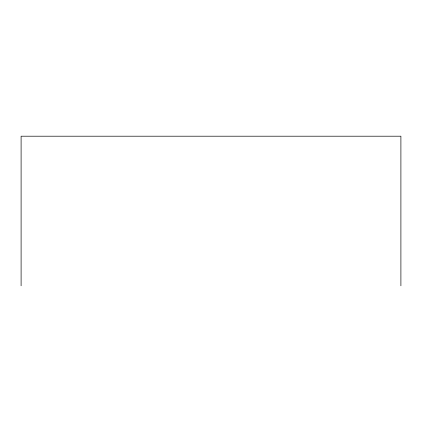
<?xml version="1.0" encoding="UTF-8"?>
<svg xmlns="http://www.w3.org/2000/svg" width="422" height="422" viewBox="0 0 422 422"><rect width="100%" height="100%" fill="white"/><g stroke="black" fill="none" stroke-linecap="round" stroke-linejoin="round"><path stroke-width="0.63" d="M400.9 285.799L400.9 136.2L21.1 136.2L21.1 285.799"/></g></svg>
